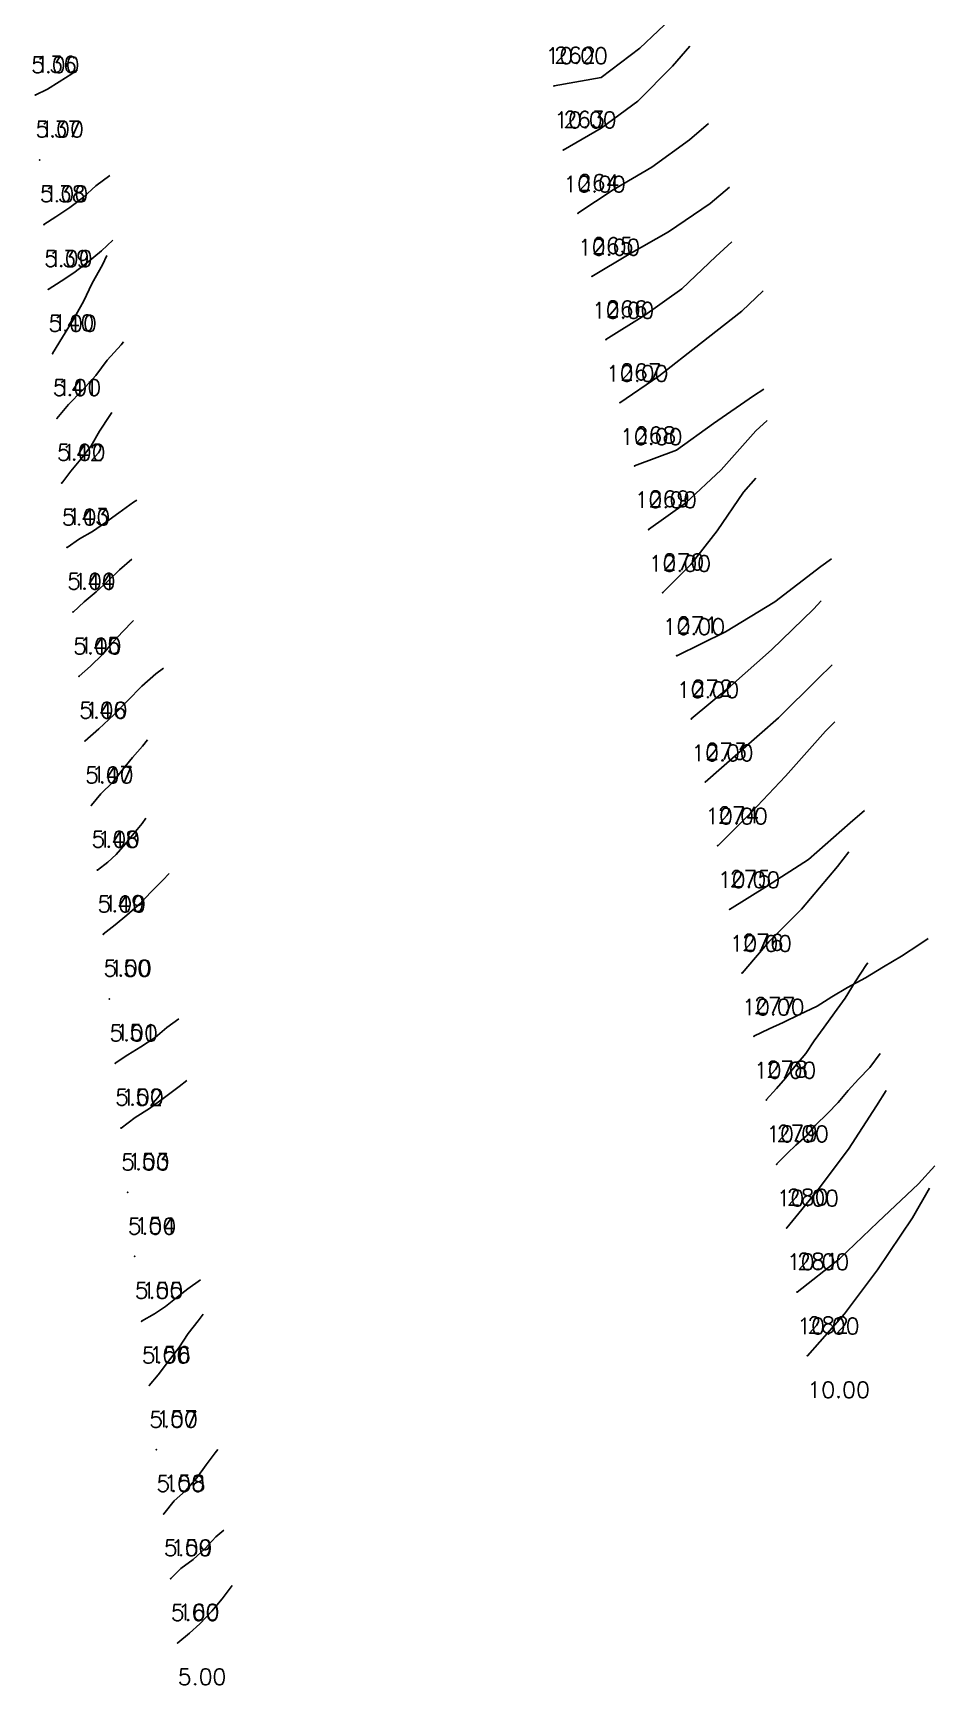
# Model space of a CAD drawing. Extents: x 748472 to 748549.7, y 8930354.9 to 8930446.6.
# Drawn here: x 748472.63 to 748489.33, y 8930354.91 to 8930385.52 of the extents above; entities that cross this region are included whole.
import ezdxf

# ---------------------------------------------------------------- set-up
doc = ezdxf.new("R2010")
doc.units = 0
for name, color, linetype in [('Hole', 7, 'Continuous'), ('Length', 7, 'Continuous'), ('Number', 7, 'Continuous'), ('Real Hole', 7, 'Continuous'), ('Theoretical Hole', 7, 'Continuous')]:
    doc.layers.add(name, color=color, linetype=linetype)
doc.styles.get("Standard").update_dxf_attribs({"font": 'simplex.shx'})

msp = doc.modelspace()

# ---------------------------------------------------------------- linework, layer by layer
at = {"layer": 'Hole', "color": 40, "true_color": 0xffc000}
for p in [(748472.67, 8930384.37, 200), (748482.28, 8930384.54, 200), (748472.75, 8930383.17, 200), (748482.45, 8930383.35, 200), (748482.72, 8930382.18, 200), (748472.83, 8930381.97, 200), (748482.98, 8930381.01, 200), (748472.91, 8930380.77, 200), (748483.24, 8930379.84, 200), (748472.99, 8930379.58, 200), (748483.5, 8930378.67, 200), (748473.07, 8930378.38, 200), (748483.77, 8930377.5, 200), (748473.16, 8930377.18, 200), (748484.03, 8930376.32, 200), (748473.26, 8930375.99, 200), (748484.29, 8930375.15, 200), (748473.37, 8930374.79, 200), (748484.55, 8930373.98, 200), (748473.48, 8930373.6, 200), (748484.82, 8930372.81, 200), (748473.59, 8930372.4, 200), (748485.08, 8930371.64, 200), (748473.71, 8930371.21, 200), (748485.31, 8930370.46, 200), (748473.82, 8930370.01, 200), (748485.53, 8930369.28, 200), (748473.93, 8930368.82, 200), (748485.76, 8930368.1, 200), (748474.04, 8930367.62, 200), (748485.98, 8930366.93, 200), (748474.15, 8930366.43, 200), (748486.21, 8930365.75, 200), (748474.26, 8930365.23, 200), (748486.4, 8930364.56, 200), (748474.38, 8930364.04, 200), (748486.59, 8930363.38, 200), (748474.51, 8930362.85, 200), (748486.78, 8930362.19, 200), (748474.64, 8930361.65, 200), (748486.97, 8930361.01, 200), (748474.78, 8930360.46, 200), (748474.91, 8930359.27, 200), (748475.05, 8930358.08, 200), (748475.18, 8930356.88, 200), (748475.31, 8930355.69, 200)]:
    msp.add_point(p, dxfattribs=at)
at = {"layer": 'Real Hole', "color": 1, "true_color": 0xff0000}
for points in [[(748482.28, 8930384.54, 200), (748483.15, 8930384.694, 197.133), (748483.866, 8930385.238, 194.271), (748484.549, 8930385.88, 191.421), (748484.904, 8930386.231, 190.007)], [(748482.45, 8930383.35, 200), (748483.149, 8930383.759, 197.111), (748483.831, 8930384.257, 194.233), (748484.475, 8930384.909, 191.376), (748484.795, 8930385.278, 189.853)], [(748472.67, 8930384.37, 200), (748472.898, 8930384.478, 199.032), (748473.114, 8930384.614, 198.065), (748473.344, 8930384.764, 197.104), (748473.454, 8930384.843, 196.622)], [(748482.72, 8930382.18, 200), (748483.374, 8930382.615, 197.105), (748484.092, 8930383.032, 194.222), (748484.787, 8930383.543, 191.348), (748485.141, 8930383.841, 189.922)], [(748472.83, 8930381.97, 200), (748473.052, 8930382.115, 199.036), (748473.31, 8930382.287, 198.085), (748473.564, 8930382.48, 197.137), (748473.791, 8930382.687, 196.186), (748474.051, 8930382.879, 195.239)], [(748482.98, 8930381.01, 200), (748483.671, 8930381.421, 197.11), (748484.396, 8930381.837, 194.228), (748485.172, 8930382.363, 191.379), (748485.53, 8930382.661, 190.165)], [(748472.91, 8930380.77, 200), (748473.149, 8930380.924, 199.041), (748473.384, 8930381.077, 198.081), (748473.648, 8930381.28, 197.138), (748473.898, 8930381.487, 196.193), (748474.105, 8930381.681, 195.234)], [(748483.24, 8930379.84, 200), (748483.96, 8930380.292, 197.123), (748484.643, 8930380.783, 194.243), (748485.273, 8930381.382, 191.372), (748485.57, 8930381.654, 190.136)], [(748472.99, 8930379.58, 200), (748473.173, 8930379.883, 199.065), (748473.369, 8930380.203, 198.138), (748473.565, 8930380.548, 197.22), (748473.724, 8930380.885, 196.292), (748473.913, 8930381.226, 195.371), (748473.996, 8930381.397, 194.908)], [(748483.5, 8930378.67, 200), (748484.217, 8930379.163, 197.129), (748484.992, 8930379.766, 194.294), (748485.755, 8930380.368, 191.456), (748486.153, 8930380.74, 189.952)], [(748473.07, 8930378.38, 200), (748473.285, 8930378.637, 199.058), (748473.538, 8930378.895, 198.125), (748473.792, 8930379.174, 197.199), (748474.004, 8930379.458, 196.264), (748474.258, 8930379.744, 195.34), (748474.305, 8930379.801, 195.155)], [(748483.77, 8930377.5, 200), (748484.544, 8930377.788, 197.116), (748485.229, 8930378.287, 194.238), (748485.975, 8930378.799, 191.378), (748486.166, 8930378.92, 190.715)], [(748473.16, 8930377.18, 200), (748473.329, 8930377.401, 199.04), (748473.513, 8930377.626, 198.083), (748473.705, 8930377.869, 197.132), (748473.862, 8930378.142, 196.183), (748474.048, 8930378.432, 195.244), (748474.086, 8930378.488, 195.056)], [(748484.03, 8930376.32, 200), (748484.712, 8930376.809, 197.12), (748485.372, 8930377.427, 194.259), (748486.018, 8930378.147, 191.419), (748486.227, 8930378.341, 190.566)], [(748484.29, 8930375.15, 200), (748484.814, 8930375.673, 197.093), (748485.297, 8930376.294, 194.198), (748485.785, 8930377.01, 191.326), (748486.018, 8930377.271, 190.283)], [(748473.26, 8930375.99, 200), (748473.491, 8930376.146, 199.039), (748473.729, 8930376.281, 198.078), (748473.971, 8930376.451, 197.123), (748474.215, 8930376.629, 196.169), (748474.492, 8930376.825, 195.229), (748474.549, 8930376.864, 195.041)], [(748473.37, 8930374.79, 200), (748473.574, 8930374.98, 199.04), (748473.798, 8930375.164, 198.083), (748474.014, 8930375.366, 197.127), (748474.227, 8930375.573, 196.172), (748474.456, 8930375.768, 195.324)], [(748484.55, 8930373.98, 200), (748485.457, 8930374.426, 197.175), (748486.368, 8930374.982, 194.372), (748487.217, 8930375.632, 191.569), (748487.418, 8930375.777, 190.914)], [(748484.82, 8930372.81, 200), (748485.545, 8930373.417, 197.153), (748486.305, 8930374.09, 194.33), (748487.082, 8930374.845, 191.532), (748487.223, 8930374.999, 190.97)], [(748473.48, 8930373.6, 200), (748473.694, 8930373.788, 199.041), (748473.915, 8930374.004, 198.09), (748474.092, 8930374.214, 197.129), (748474.28, 8930374.421, 196.169), (748474.491, 8930374.633, 195.215)], [(748473.59, 8930372.4, 200), (748473.846, 8930372.624, 199.06), (748474.123, 8930372.888, 198.136), (748474.381, 8930373.146, 197.205), (748474.646, 8930373.417, 196.279), (748474.903, 8930373.644, 195.34), (748475.045, 8930373.754, 194.873)], [(748485.08, 8930371.64, 200), (748485.729, 8930372.215, 197.128), (748486.436, 8930372.829, 194.278), (748487.164, 8930373.552, 191.459), (748487.431, 8930373.815, 190.532)], [(748485.31, 8930370.46, 200), (748485.934, 8930371.083, 197.132), (748486.568, 8930371.751, 194.277), (748487.304, 8930372.582, 191.49), (748487.481, 8930372.754, 190.835)], [(748473.71, 8930371.21, 200), (748473.887, 8930371.421, 199.039), (748474.105, 8930371.638, 198.087), (748474.278, 8930371.861, 197.128), (748474.471, 8930372.093, 196.175), (748474.653, 8930372.303, 195.214), (748474.748, 8930372.426, 194.739)], [(748473.82, 8930370.01, 200), (748474.013, 8930370.158, 199.03), (748474.167, 8930370.301, 198.052), (748474.335, 8930370.492, 197.085), (748474.493, 8930370.687, 196.117), (748474.647, 8930370.873, 195.147), (748474.72, 8930370.97, 194.662)], [(748485.53, 8930369.28, 200), (748486.234, 8930369.716, 197.117), (748486.993, 8930370.207, 194.256), (748487.761, 8930370.888, 191.437), (748488.029, 8930371.112, 190.5)], [(748485.76, 8930368.1, 200), (748486.259, 8930368.683, 197.1), (748486.86, 8930369.288, 194.224), (748487.529, 8930370.079, 191.408), (748487.737, 8930370.347, 190.467)], [(748473.93, 8930368.82, 200), (748474.152, 8930368.993, 199.04), (748474.368, 8930369.174, 198.081), (748474.612, 8930369.388, 197.135), (748474.818, 8930369.606, 196.181), (748475.035, 8930369.822, 195.229), (748475.15, 8930369.944, 194.758)], [(748485.98, 8930366.93, 200), (748486.26, 8930367.068, 199.05), (748486.521, 8930367.187, 198.092), (748486.823, 8930367.334, 197.15), (748487.149, 8930367.491, 196.218), (748487.421, 8930367.664, 195.271), (748487.713, 8930367.831, 194.33), (748488.046, 8930368.016, 193.405), (748488.382, 8930368.215, 192.485), (748488.711, 8930368.415, 191.562), (748489.051, 8930368.634, 190.647), (748489.206, 8930368.744, 190.184)], [(748486.21, 8930365.75, 200), (748486.398, 8930365.96, 199.04), (748486.566, 8930366.153, 198.074), (748486.741, 8930366.369, 197.113), (748486.942, 8930366.612, 196.164), (748487.097, 8930366.846, 195.204), (748487.279, 8930367.101, 194.255), (748487.472, 8930367.367, 193.31), (748487.67, 8930367.636, 192.368), (748487.855, 8930367.94, 191.433), (748488.067, 8930368.262, 190.51), (748488.089, 8930368.294, 190.418)], [(748474.15, 8930366.43, 200), (748474.386, 8930366.585, 199.041), (748474.622, 8930366.733, 198.08), (748474.891, 8930366.906, 197.133), (748475.106, 8930367.095, 196.175), (748475.327, 8930367.254, 195.212)], [(748486.4, 8930364.56, 200), (748486.602, 8930364.763, 199.042), (748486.757, 8930364.91, 198.065), (748486.954, 8930365.086, 197.1), (748487.123, 8930365.286, 196.135), (748487.341, 8930365.497, 195.183), (748487.542, 8930365.703, 194.225), (748487.728, 8930365.924, 193.268), (748487.917, 8930366.134, 192.308), (748488.13, 8930366.352, 191.356), (748488.318, 8930366.608, 190.408)], [(748474.26, 8930365.23, 200), (748474.518, 8930365.426, 199.054), (748474.787, 8930365.59, 198.105), (748475.065, 8930365.795, 197.166), (748475.336, 8930366, 196.226), (748475.478, 8930366.108, 195.759)], [(748486.59, 8930363.38, 200), (748487.17, 8930364.09, 197.143), (748487.733, 8930364.839, 194.294), (748488.253, 8930365.642, 191.45), (748488.428, 8930365.923, 190.507)], [(748486.78, 8930362.19, 200), (748487.565, 8930362.808, 197.171), (748488.273, 8930363.483, 194.335), (748489.029, 8930364.198, 191.521), (748489.333, 8930364.528, 190.409)], [(748486.97, 8930361.01, 200), (748487.661, 8930361.785, 197.185), (748488.27, 8930362.603, 194.364), (748488.918, 8930363.563, 191.597), (748489.23, 8930364.118, 190.02)], [(748474.64, 8930361.65, 200), (748474.881, 8930361.789, 199.04), (748475.083, 8930361.922, 198.069), (748475.297, 8930362.097, 197.108), (748475.494, 8930362.251, 196.14), (748475.73, 8930362.418, 195.183)], [(748474.78, 8930360.46, 200), (748474.944, 8930360.657, 199.033), (748475.14, 8930360.911, 198.086), (748475.331, 8930361.159, 197.137), (748475.5, 8930361.42, 196.186), (748475.689, 8930361.655, 195.233), (748475.782, 8930361.778, 194.757)], [(748475.05, 8930358.08, 200), (748475.241, 8930358.32, 199.048), (748475.455, 8930358.509, 198.09), (748475.66, 8930358.751, 197.141), (748475.832, 8930358.987, 196.185), (748476.001, 8930359.214, 195.226), (748476.05, 8930359.274, 194.936)], [(748475.18, 8930356.88, 200), (748475.367, 8930357.071, 199.036), (748475.597, 8930357.233, 198.077), (748475.812, 8930357.431, 197.12), (748476.012, 8930357.652, 196.166), (748476.162, 8930357.778, 195.494)], [(748475.31, 8930355.69, 200), (748475.526, 8930355.871, 199.041), (748475.715, 8930356.042, 198.074), (748475.94, 8930356.277, 197.128), (748476.129, 8930356.507, 196.173), (748476.316, 8930356.753, 195.222)]]:
    msp.add_polyline3d(points, dxfattribs=at)
at = {"layer": 'Theoretical Hole', "color": 40, "true_color": 0xffc000}
for p, q in [((748472.67, 8930384.37, 200), (748472.67, 8930384.37, 195)), ((748482.28, 8930384.54, 200), (748482.28, 8930384.54, 190)), ((748472.75, 8930383.17, 200), (748472.75, 8930383.17, 195)), ((748482.45, 8930383.35, 200), (748482.45, 8930383.35, 190)), ((748482.72, 8930382.18, 200), (748482.72, 8930382.18, 190)), ((748472.83, 8930381.97, 200), (748472.83, 8930381.97, 195)), ((748482.98, 8930381.01, 200), (748482.98, 8930381.01, 190)), ((748472.91, 8930380.77, 200), (748472.91, 8930380.77, 195)), ((748483.24, 8930379.84, 200), (748483.24, 8930379.84, 190)), ((748472.99, 8930379.58, 200), (748472.99, 8930379.58, 195)), ((748483.5, 8930378.67, 200), (748483.5, 8930378.67, 190)), ((748473.07, 8930378.38, 200), (748473.07, 8930378.38, 195)), ((748483.77, 8930377.5, 200), (748483.77, 8930377.5, 190)), ((748473.16, 8930377.18, 200), (748473.16, 8930377.18, 195)), ((748484.03, 8930376.32, 200), (748484.03, 8930376.32, 190)), ((748473.26, 8930375.99, 200), (748473.26, 8930375.99, 195)), ((748484.29, 8930375.15, 200), (748484.29, 8930375.15, 190)), ((748473.37, 8930374.79, 200), (748473.37, 8930374.79, 195)), ((748484.55, 8930373.98, 200), (748484.55, 8930373.98, 190)), ((748473.48, 8930373.6, 200), (748473.48, 8930373.6, 195)), ((748484.82, 8930372.81, 200), (748484.82, 8930372.81, 190)), ((748473.59, 8930372.4, 200), (748473.59, 8930372.4, 195)), ((748485.08, 8930371.64, 200), (748485.08, 8930371.64, 190)), ((748473.71, 8930371.21, 200), (748473.71, 8930371.21, 195)), ((748485.31, 8930370.46, 200), (748485.31, 8930370.46, 190)), ((748473.82, 8930370.01, 200), (748473.82, 8930370.01, 195)), ((748485.53, 8930369.28, 200), (748485.53, 8930369.28, 190)), ((748473.93, 8930368.82, 200), (748473.93, 8930368.82, 195)), ((748485.76, 8930368.1, 200), (748485.76, 8930368.1, 190)), ((748474.04, 8930367.62, 200), (748474.04, 8930367.62, 195)), ((748485.98, 8930366.93, 200), (748485.98, 8930366.93, 190)), ((748474.15, 8930366.43, 200), (748474.15, 8930366.43, 195)), ((748486.21, 8930365.75, 200), (748486.21, 8930365.75, 190)), ((748474.26, 8930365.23, 200), (748474.26, 8930365.23, 195)), ((748486.4, 8930364.56, 200), (748486.4, 8930364.56, 190)), ((748474.38, 8930364.04, 200), (748474.38, 8930364.04, 195)), ((748486.59, 8930363.38, 200), (748486.59, 8930363.38, 190)), ((748474.51, 8930362.85, 200), (748474.51, 8930362.85, 195)), ((748486.78, 8930362.19, 200), (748486.78, 8930362.19, 190)), ((748474.64, 8930361.65, 200), (748474.64, 8930361.65, 195)), ((748486.97, 8930361.01, 200), (748486.97, 8930361.01, 190)), ((748474.78, 8930360.46, 200), (748474.78, 8930360.46, 195)), ((748474.91, 8930359.27, 200), (748474.91, 8930359.27, 195)), ((748475.05, 8930358.08, 200), (748475.05, 8930358.08, 195)), ((748475.18, 8930356.88, 200), (748475.18, 8930356.88, 195)), ((748475.31, 8930355.69, 200), (748475.31, 8930355.69, 195))]:
    msp.add_line(p, q, dxfattribs=at)

# ---------------------------------------------------------------- texts
at = {"layer": 'Length', "color": 40, "true_color": 0xffc000}
for s, p in [('10.00', (748482.12, 8930384.95, 200)), ('5.00', (748472.59, 8930384.78, 200)), ('10.00', (748482.28, 8930383.76, 200)), ('5.00', (748472.67, 8930383.59, 200)), ('10.00', (748482.45, 8930382.57, 200)), ('5.00', (748472.75, 8930382.39, 200)), ('10.00', (748482.72, 8930381.4, 200)), ('5.00', (748472.83, 8930381.19, 200)), ('10.00', (748482.98, 8930380.23, 200)), ('5.00', (748472.91, 8930379.99, 200)), ('10.00', (748483.24, 8930379.06, 200)), ('5.00', (748472.99, 8930378.8, 200)), ('5.00', (748473.07, 8930377.6, 200)), ('10.00', (748483.5, 8930377.89, 200)), ('10.00', (748483.77, 8930376.72, 200)), ('5.00', (748473.16, 8930376.4, 200)), ('10.00', (748484.03, 8930375.54, 200)), ('5.00', (748473.26, 8930375.21, 200)), ('10.00', (748484.29, 8930374.37, 200)), ('5.00', (748473.37, 8930374.01, 200)), ('10.00', (748484.55, 8930373.2, 200)), ('5.00', (748473.48, 8930372.82, 200)), ('10.00', (748484.82, 8930372.03, 200)), ('5.00', (748473.59, 8930371.62, 200)), ('10.00', (748485.08, 8930370.86, 200)), ('5.00', (748473.71, 8930370.43, 200)), ('10.00', (748485.31, 8930369.68, 200)), ('5.00', (748473.82, 8930369.23, 200)), ('10.00', (748485.53, 8930368.5, 200)), ('5.00', (748473.93, 8930368.04, 200)), ('10.00', (748485.76, 8930367.32, 200)), ('5.00', (748474.04, 8930366.84, 200)), ('10.00', (748485.98, 8930366.15, 200)), ('5.00', (748474.15, 8930365.65, 200)), ('10.00', (748486.21, 8930364.97, 200)), ('5.00', (748474.26, 8930364.45, 200)), ('10.00', (748486.4, 8930363.78, 200)), ('5.00', (748474.38, 8930363.26, 200)), ('10.00', (748486.59, 8930362.6, 200)), ('5.00', (748474.51, 8930362.07, 200)), ('10.00', (748486.78, 8930361.41, 200)), ('5.00', (748474.64, 8930360.87, 200)), ('10.00', (748486.97, 8930360.23, 200)), ('5.00', (748474.78, 8930359.68, 200)), ('5.00', (748474.91, 8930358.49, 200)), ('5.00', (748475.05, 8930357.3, 200)), ('5.00', (748475.18, 8930356.1, 200)), ('5.00', (748475.31, 8930354.91, 200))]:
    msp.add_text(s, height=0.3, dxfattribs=at).set_placement(p)
at = {"layer": 'Number', "color": 40, "true_color": 0xffc000}
for s, p in [('262', (748482.28, 8930384.96, 200)), ('136', (748472.67, 8930384.79, 200)), ('263', (748482.45, 8930383.77, 200)), ('137', (748472.75, 8930383.59, 200)), ('264', (748482.72, 8930382.6, 200)), ('138', (748472.83, 8930382.39, 200)), ('265', (748482.98, 8930381.43, 200)), ('139', (748472.91, 8930381.19, 200)), ('266', (748483.24, 8930380.26, 200)), ('140', (748472.99, 8930380, 200)), ('267', (748483.5, 8930379.09, 200)), ('141', (748473.07, 8930378.8, 200)), ('268', (748483.77, 8930377.92, 200)), ('142', (748473.16, 8930377.6, 200)), ('269', (748484.03, 8930376.74, 200)), ('143', (748473.26, 8930376.41, 200)), ('270', (748484.29, 8930375.57, 200)), ('144', (748473.37, 8930375.21, 200)), ('271', (748484.55, 8930374.4, 200)), ('145', (748473.48, 8930374.02, 200)), ('272', (748484.82, 8930373.23, 200)), ('146', (748473.59, 8930372.82, 200)), ('273', (748485.08, 8930372.06, 200)), ('147', (748473.71, 8930371.63, 200)), ('274', (748485.31, 8930370.88, 200)), ('148', (748473.82, 8930370.43, 200)), ('275', (748485.53, 8930369.7, 200)), ('149', (748473.93, 8930369.24, 200)), ('276', (748485.76, 8930368.52, 200)), ('150', (748474.04, 8930368.04, 200)), ('277', (748485.98, 8930367.35, 200)), ('151', (748474.15, 8930366.85, 200)), ('278', (748486.21, 8930366.17, 200)), ('152', (748474.26, 8930365.65, 200)), ('279', (748486.4, 8930364.98, 200)), ('153', (748474.38, 8930364.46, 200)), ('280', (748486.59, 8930363.8, 200)), ('154', (748474.51, 8930363.27, 200)), ('281', (748486.78, 8930362.61, 200)), ('155', (748474.64, 8930362.07, 200)), ('282', (748486.97, 8930361.43, 200)), ('156', (748474.78, 8930360.88, 200)), ('157', (748474.91, 8930359.69, 200)), ('158', (748475.05, 8930358.5, 200)), ('159', (748475.18, 8930357.3, 200)), ('160', (748475.31, 8930356.11, 200))]:
    msp.add_text(s, height=0.3, dxfattribs=at).set_placement(p)

doc.saveas('drawing.dxf')
